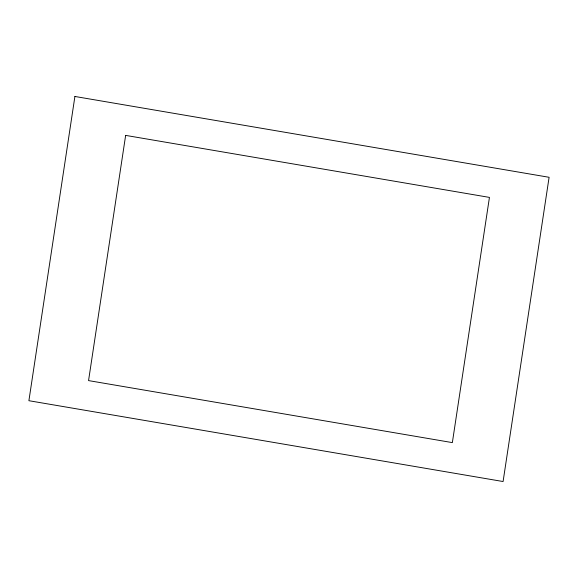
<?xml version="1.0" encoding="UTF-8"?>
<svg xmlns="http://www.w3.org/2000/svg" width="578" height="578" viewBox="0 0 578 578"><rect width="100%" height="100%" fill="white"/><g stroke="black" fill="none" stroke-linecap="round" stroke-linejoin="round"><path stroke-width="0.87" d="M74.909 96.468L28.9 400.706L503.091 481.532L549.1 177.294L74.909 96.468M125.643 135.389L88.557 380.599L452.357 442.611L489.443 197.401L125.643 135.389"/></g></svg>
